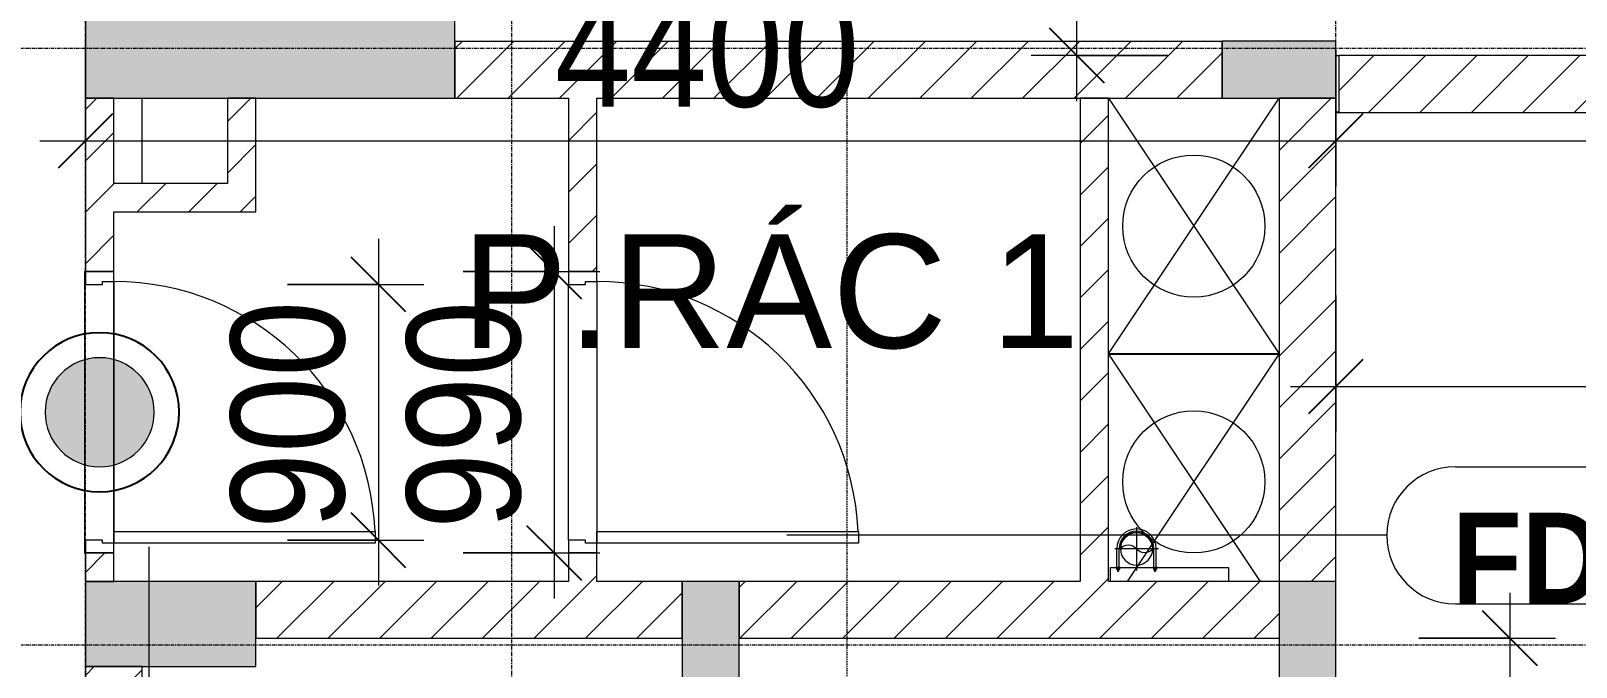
# Model space of a CAD drawing. Header units: millimetres. Extents: x 962 to 239635, y -15958 to 82755.
# Drawn here: x 106012 to 111449, y 51360 to 53599 of the extents above; entities that cross this region are included whole.
import ezdxf

# ---------------------------------------------------------------- set-up
doc = ezdxf.new("R2010")
doc.units = ezdxf.units.MM
for name, pattern in [('Dash Dot 3_16_', [7.9375, 4.7625, -1.5875, 0, -1.5875]), ('Grid Line', [22.225, 12.7, -3.175, 3.175, -3.175]), ('IMPORT-CENTER _2_', [40.64, 25.4, -5.08, 5.08, -5.08])]:
    doc.linetypes.add(name, pattern=pattern)
for name, color, linetype, lineweight in [('0-1', 7, 'Continuous', 5), ('0-2', 250, 'Continuous', 9), ('A-ANNO-DIMS', 211, 'Continuous', 9), ('A-ANNO-DIMS-160', 211, 'Continuous', 9), ('A-ANNO-NOTE', 131, 'Continuous', 9), ('A-ANNO-NOTE-1', 131, 'Continuous', 25), ('A-AREA-IDEN', 2, 'Continuous', 9), ('A-DETL-GENF-2', 1, 'Continuous', 9), ('A-DOOR-4', 1, 'Continuous', 9), ('A-DOOR-FRAM-1', 1, 'Continuous', 9), ('A-DOOR-IDEN', 31, 'Continuous', 9), ('A-FLOR', 192, 'Continuous', 9), ('A-FLOR-1', 250, 'Continuous', 9), ('A-FLOR-2', 9, 'Continuous', 9), ('A-WALL', 113, 'Continuous', 9), ('A-WALL-3', 113, 'Continuous', 18), ('A-WALL-PATT-2', 111, 'Continuous', 9), ('G-ANNO-SYMB-1', 111, 'Dash Dot 3_16_', 18), ('G-IMPT', 8, 'Continuous', 9), ('G-IMPT-2', 8, 'IMPORT-CENTER _2_', 9), ('M-EQPM', 50, 'Continuous', 9), ('S-COLS-1', 52, 'Continuous', 5), ('S-COLS-2', 7, 'Continuous', 18), ('S-GRID-1', 1, 'Grid Line', 9)]:
    doc.layers.add(name, color=color, linetype=linetype, lineweight=lineweight)
doc.styles.add('Arial_11', font='arial_0.ttf', dxfattribs={"height": 400})
doc.styles.add('Arial_B_6', font='arialbd_0.ttf', dxfattribs={"width": 0.9, "height": 320})
doc.styles.add('UTM Avo', font='UTM Avo.ttf', dxfattribs={"width": 0.9, "height": 400})
doc.dimstyles.new('1_Dim_chi_tiet_2_5', dxfattribs={"dimscale": 304.8, "dimtxt": 399.720379, "dimasz": 0.629921, "dimexe": 0.524934, "dimexo": 0.0625, "dimgap": 0.052493, "dimtad": 1, "dimdec": 0, "dimrnd": 5, "dimzin": 0, "dimdsep": 46, "dimtxsty": 'UTM Avo', "dimblk1": 'OBLIQUE', "dimblk2": 'OBLIQUE', "dimsah": 1, "dimcen": 0.09, "dimdle": 0.524934, "dimazin": 0, "dimtfac": 1, "dimtdec": 4, "dimtix": 1, "dimtmove": 0, "dimatfit": 3, "dimfxl": 1.049869, "dimfxlon": 1, "dimtvp": 1, "dimtolj": 1, "dimtzin": 0, "dimarcsym": 2})
doc.dimstyles.new('1_Dim_chi_tiet_2_5_1', dxfattribs={"dimscale": 304.8, "dimtxt": 399.720379, "dimasz": 0.629921, "dimexe": 0.524934, "dimexo": 0.0625, "dimgap": 0.052493, "dimtad": 1, "dimdec": 0, "dimrnd": 5, "dimzin": 0, "dimdsep": 46, "dimtxsty": 'UTM Avo', "dimblk1": 'OBLIQUE', "dimblk2": 'OBLIQUE', "dimsah": 1, "dimcen": 0.09, "dimdle": 0.524934, "dimazin": 0, "dimtfac": 1, "dimtdec": 4, "dimtix": 1, "dimtmove": 0, "dimatfit": 3, "dimfxl": 1.049869, "dimfxlon": 1, "dimtvp": 1, "dimtolj": 1, "dimtzin": 0, "dimarcsym": 2})
pattern_1 = [(45, (61750.9, 0), (-90.50967, 90.50967), [])]

# ---------------------------------------------------------------- blocks, each defined once
blk = doc.blocks.new('NCV_TKTC_KET CAU_rvt-1-TKCS_MB TẦNG 2')
at = {"layer": 'S-COLS-1'}
for points in [[(45752.6, 53361.9), (45752.6, 53711.9), (44452.6, 53711.9), (44452.6, 53361.9), (44829.7, 53361.9)], [(48852.6, 53362.3), (48852.6, 53562.3), (48452.6, 53562.3), (48452.6, 53362.3)], [(45052.6, 51361.9), (45052.6, 51661.9), (44452.6, 51661.9), (44452.6, 51361.9), (44829.7, 51361.9)], [(46752.6, 51261.9), (46752.6, 51661.9), (46552.6, 51661.9), (46552.6, 51261.9)], [(48852.6, 51261.9), (48852.6, 51661.9), (48652.6, 51661.9), (48652.6, 51261.9)]]:
    blk.add_hatch(color=256, dxfattribs=at).paths.add_polyline_path(points)
at = {"layer": 'A-FLOR-1'}
for p, q in [((44652.6, 53061.9), (44652.6, 53361.9)), ((48852.6, 53311.9), (48862.6, 53311.9))]:
    blk.add_line(p, q, dxfattribs=at)
at = {"layer": 'S-COLS-2'}
for p, q in [((44452.6, 53711.9), (44452.6, 53361.9)), ((45752.6, 53361.9), (45752.6, 53711.9)), ((48452.6, 53562.3), (48452.6, 53362.3)), ((48852.6, 53562.3), (48452.6, 53562.3)), ((48852.6, 53362.3), (48852.6, 53562.3)), ((44452.6, 53361.9), (45752.6, 53361.9)), ((48452.6, 53362.3), (48852.6, 53362.3)), ((44452.6, 51661.9), (44452.6, 51361.9)), ((45052.6, 51661.9), (44452.6, 51661.9)), ((45052.6, 51361.9), (45052.6, 51661.9)), ((46752.6, 51661.9), (46552.6, 51661.9)), ((46552.6, 51661.9), (46552.6, 51261.9)), ((46752.6, 51261.9), (46752.6, 51661.9)), ((48852.6, 51661.9), (48652.6, 51661.9)), ((48652.6, 51661.9), (48652.6, 51261.9)), ((48852.6, 51261.9), (48852.6, 51661.9)), ((44452.6, 51361.9), (45052.6, 51361.9))]:
    blk.add_line(p, q, dxfattribs=at)
blk = doc.blocks.new('NCV_TKTC_TANG 2_rvt-1-TKCS_MB TẦNG 2')
at = {"layer": 'A-FLOR-2'}
blk.add_line((48852.6, 53511.9), (48862.6, 53511.9), dxfattribs=at)
blk = doc.blocks.new('FD_02 - FD_03 - FD_03-KY THUAT-900x2200mm-801878-TKCS_MB TẦNG 2')
at = {"layer": 'A-DETL-GENF-2'}
for p, q in [((420, 50), (420, 970)), ((420, 970), (460, 970)), ((460, 970), (460, 50)), ((460, 50), (420, 50))]:
    blk.add_line(p, q, dxfattribs=at)
blk.add_arc((460, 50), 920, 92.4919, 180, dxfattribs=at)
at = {"layer": 'A-DOOR-FRAM-1'}
for p, q in [((-460, 50), (-495, 50)), ((-495, 50), (-495, -50)), ((-460, 10), (-460, 50)), ((-450, 10), (-460, 10)), ((-450, -50), (-450, 10)), ((460, 10), (450, 10)), ((450, 10), (450, -50)), ((495, 50), (460, 50)), ((460, 50), (460, 10)), ((495, -50), (495, 50)), ((-495, -50), (-450, -50)), ((450, -50), (495, -50))]:
    blk.add_line(p, q, dxfattribs=at)
blk = doc.blocks.new('TKTC_XREF_251221_MB TANG 2-7 - TKTC_XREF_260130_MB TANG 2-5_dwg_CUM U_DN100-4746796-TKCS_MB TẦNG 2')
at = {"layer": 'G-IMPT'}
blk.add_hatch(color=256, dxfattribs=at).paths.add_polyline_path([(0, 61), (0, 57), (14.8, 55.1), (28.5, 49.4), (40.3, 40.3), (49.4, 28.5), (55.1, 14.8), (57, 0), (55.1, -14.8), (49.4, -28.5), (40.3, -40.3), (28.5, -49.4), (14.8, -55.1), (0, -57), (0, -61), (15.8, -58.9), (30.5, -52.8), (43.1, -43.1), (52.8, -30.5), (58.9, -15.8), (61, 0), (58.9, 15.8), (52.8, 30.5), (43.1, 43.1), (30.5, 52.8), (15.8, 58.9)])
for p, q in [((-79.1, 66.6), (-79.1, 63.4)), ((-76.6, 66.6), (-76.6, 63.4)), ((-74.6, 66.6), (-74.6, 63.4)), ((-72.7, 69.3), (-72.7, 60.7)), ((-66.9, 67.9), (-71.7, 67.9)), ((-66.9, 62.1), (-71.7, 62.1)), ((-65, 69), (0, 69)), ((-79.1, -63.4), (-79.1, -66.6)), ((-76.6, -63.4), (-76.6, -66.6)), ((-74.6, -63.4), (-74.6, -66.6)), ((-72.7, -60.7), (-72.7, -69.3)), ((-66.9, -62.1), (-71.7, -62.1)), ((-66.9, -67.9), (-71.7, -67.9)), ((-65, -69), (0, -69))]:
    blk.add_line(p, q, dxfattribs=at)
at = {"layer": 'G-IMPT', "flags": 128}
for points in [[(-72.7, 67.6), (-78.1, 67.6), (-78.1, 62.4), (-72.7, 62.4)], [(-71.7, 59.2), (-66.9, 59.2), (-66.9, 70.8), (-71.7, 70.8)], [(-66.9, 70.8), (-66.9, 72.7), (-65, 72.7), (-65, 57.3), (-66.9, 57.3), (-66.9, 59.2)], [(-65, 61), (0, 61), (0, 57)], [(-72.7, -62.4), (-78.1, -62.4), (-78.1, -67.6), (-72.7, -67.6)], [(-71.7, -70.8), (-66.9, -70.8), (-66.9, -59.2), (-71.7, -59.2)], [(-66.9, -59.2), (-66.9, -57.3), (-65, -57.3), (-65, -72.7), (-66.9, -72.7), (-66.9, -70.8)], [(-65, -61), (0, -61), (0, -57)]]:
    blk.add_lwpolyline(points, dxfattribs=at)
at = {"layer": 'G-IMPT'}
for centre, radius, start, end in [((-78.1, 66.6), 0.96, 90, 180), ((-78.1, 63.4), 0.96, 180, 270), ((-71.1, 69.3), 1.56, 112.6199, 247.3801), ((-67.9, 65), 4.8, 143.1301, 216.8699), ((-71.1, 60.7), 1.56, 112.6199, 247.3801), ((0, 0), 69, 270, 90), ((0, 0), 61, 270, 90), ((0, 0), 57, 270, 90), ((-78.1, -63.4), 0.96, 90, 180), ((-78.1, -66.6), 0.96, 180, 270), ((-71.1, -60.7), 1.56, 112.6199, 247.3801), ((-67.9, -65), 4.8, 143.1301, 216.8699), ((-71.1, -69.3), 1.56, 112.6199, 247.3801)]:
    blk.add_arc(centre, radius, start, end, dxfattribs=at)
blk = doc.blocks.new('TKTC_XREF_251221_MB TANG 2-7 - TKTC_XREF_260130_MB TANG 2-5_dwg_$cc-4746800-TKCS_MB TẦNG 2')
at = {"layer": 'G-IMPT-2'}
for p, q in [((0, -0.673), (0, 0.673)), ((-0.673, 0), (0.673, 0))]:
    blk.add_line(p, q, dxfattribs=at)
at = {"layer": 'M-EQPM'}
blk.add_circle((0, 0), 0.5, dxfattribs=at)
for centre, radius, start, end in [((0, 0), 0.5, 90, 270), ((0.188, 0.25), 0.313, 126.8699, 233.1301), ((-0.188, -0.25), 0.313, 306.8699, 53.1301)]:
    blk.add_arc(centre, radius, start, end, dxfattribs=at)
blk = doc.blocks.new('TKTC_XREF_251221_MB TANG 2-7 - TKTC_XREF_251221_MB TANG 2-7-2039446-TKCS_MB TẦNG 2')
at = {"layer": 'M-EQPM'}
for p, q in [((15200.1, 36076.6), (15210.1, 36076.6)), ((14407.5, 34474.2), (14822.7, 34474.2)), ((14407.5, 34425), (14407.5, 34474.2)), ((14822.7, 34474.2), (14822.7, 34425))]:
    blk.add_line(p, q, dxfattribs=at)
at = {"extrusion": (0, 0, -1), "xscale": 114.0000000000649, "yscale": 114.0000000000649, "zscale": -114.0000000000649, "rotation": 269.9277821117897}
blk.add_blockref('TKTC_XREF_251221_MB TANG 2-7 - TKTC_XREF_260130_MB TANG 2-5_dwg_$cc-4746800-TKCS_MB TẦNG 2', (-14498.6, 34539.6), dxfattribs=at)
at = {"rotation": 90.072217886616}
blk.add_blockref('TKTC_XREF_251221_MB TANG 2-7 - TKTC_XREF_260130_MB TANG 2-5_dwg_CUM U_DN100-4746796-TKCS_MB TẦNG 2', (14498.6, 34540.5), dxfattribs=at)
blk = doc.blocks.new('DIMBLOCK69-TKCS_MB TẦNG 2')
at = {"layer": 'A-ANNO-DIMS-160'}
for p, q in [((106203.5, 53532.3), (106203.5, 53052.3)), ((106203.5, 53212.3), (106203.5, 53532.3)), ((110603.5, 53532.3), (110603.5, 53052.3)), ((110603.5, 53212.3), (110603.5, 53532.3)), ((106043.5, 53212.3), (110603.5, 53212.3))]:
    blk.add_line(p, q, dxfattribs=at)
at = {"layer": 'A-ANNO-DIMS-160', "lineweight": 25}
for p, q in [((106203.5, 53212.3), (106299.5, 53308.3)), ((110603.5, 53212.3), (110699.5, 53308.3)), ((106203.5, 53212.3), (106107.5, 53116.3)), ((110603.5, 53212.3), (110507.5, 53116.3))]:
    blk.add_line(p, q, dxfattribs=at)
at = {"layer": 'A-ANNO-DIMS-160', "color": 0, "insert": (107855.7, 53731.9), "char_height": 400, "width": 1314.636, "attachment_point": 1, "line_spacing_factor": 1.110334, "style": 'UTM Avo'}
blk.add_mtext('4400', dxfattribs=at)
blk = doc.blocks.new('_Oblique')
at = {"color": 0, "linetype": 'ByBlock', "lineweight": -2}
blk.add_line((-0.5, -0.5), (0.5, 0.5), dxfattribs=at)
blk = doc.blocks.new('DIMBLOCK70-TKCS_MB TẦNG 2')
at = {"layer": 'A-ANNO-DIMS-160'}
for p, q in [((110603.5, 53532.3), (110603.5, 53052.3)), ((110603.5, 53212.3), (110603.5, 53532.3)), ((114503.5, 53532.3), (114503.5, 53052.3)), ((114503.5, 53212.3), (114503.5, 53532.3)), ((110603.5, 53212.3), (114503.5, 53212.3))]:
    blk.add_line(p, q, dxfattribs=at)
at = {"layer": 'A-ANNO-DIMS-160', "lineweight": 25}
for p, q in [((110603.5, 53212.3), (110699.5, 53308.3)), ((114503.5, 53212.3), (114599.5, 53308.3)), ((110603.5, 53212.3), (110507.5, 53116.3)), ((114503.5, 53212.3), (114407.5, 53116.3))]:
    blk.add_line(p, q, dxfattribs=at)
at = {"layer": 'A-ANNO-DIMS-160', "color": 0, "insert": (112005.7, 53731.9), "char_height": 400, "width": 1314.636, "attachment_point": 1, "line_spacing_factor": 1.110334, "style": 'UTM Avo'}
blk.add_mtext('3900', dxfattribs=at)
blk = doc.blocks.new('HDNDCT_GHI CHÚ CỬA CHỐNG CHÁY EI60 - HDNDCT_GHI CHÚ CỬA CHỐNG CHÁY EI60-1614697-TKCS_MB TẦNG 2')
at = {"layer": 'A-ANNO-NOTE'}
h = blk.add_hatch(color=256, dxfattribs=at)
edge = h.paths.add_edge_path()
edge.add_arc((0, 0), 1.2, 0, 180)
edge.add_arc((0, 0), 1.2, 180, 360)
for radius, start, end in [(1.75, 360, 180), (1.2, 360, 180), (1.2, 180, 360)]:
    blk.add_arc((0, 0), radius, start, end, dxfattribs=at)
at = {"layer": 'A-ANNO-NOTE-1'}
for start, end in [(360, 180), (180, 360)]:
    blk.add_arc((0, 0), 1.75, start, end, dxfattribs=at)
blk = doc.blocks.new('DIMBLOCK81-TKCS_MB TẦNG 2')
at = {"layer": 'A-ANNO-DIMS-160'}
for p, q in [((111215.7, 51621.9), (111215.7, 49201.9)), ((110895.7, 51461.9), (111375.7, 51461.9)), ((111215.7, 51461.9), (110895.7, 51461.9)), ((110895.7, 49361.9), (111375.7, 49361.9)), ((111215.7, 49361.9), (110895.7, 49361.9))]:
    blk.add_line(p, q, dxfattribs=at)
at = {"layer": 'A-ANNO-DIMS-160', "lineweight": 25}
for p, q in [((111215.7, 51461.9), (111119.7, 51557.9)), ((111215.7, 51461.9), (111311.7, 51365.9)), ((111215.7, 49361.9), (111119.7, 49457.9)), ((111215.7, 49361.9), (111311.7, 49265.9))]:
    blk.add_line(p, q, dxfattribs=at)
at = {"layer": 'A-ANNO-DIMS-160', "color": 0, "insert": (110696.1, 49864.2), "char_height": 400, "width": 1314.636, "attachment_point": 1, "rotation": 90, "line_spacing_factor": 1.110334, "style": 'UTM Avo'}
blk.add_mtext('2100', dxfattribs=at)
blk = doc.blocks.new('DIMBLOCK85-TKCS_MB TẦNG 2')
at = {"layer": 'A-ANNO-DIMS-160'}
for p, q in [((107853, 52911.9), (107853, 51601.9)), ((107533, 52751.9), (108013, 52751.9)), ((107853, 52751.9), (107533, 52751.9)), ((107533, 51761.9), (108013, 51761.9)), ((107853, 51761.9), (107533, 51761.9))]:
    blk.add_line(p, q, dxfattribs=at)
at = {"layer": 'A-ANNO-DIMS-160', "lineweight": 25}
for p, q in [((107853, 52751.9), (107757, 52847.9)), ((107853, 52751.9), (107949, 52655.9)), ((107853, 51761.9), (107757, 51857.9)), ((107853, 51761.9), (107949, 51665.9))]:
    blk.add_line(p, q, dxfattribs=at)
at = {"layer": 'A-ANNO-DIMS-160', "color": 0, "insert": (107333.4, 51846.1), "char_height": 400, "width": 985.977, "attachment_point": 1, "rotation": 90, "line_spacing_factor": 1.110334, "style": 'UTM Avo'}
blk.add_mtext('990', dxfattribs=at)
blk = doc.blocks.new('DIMBLOCK135-TKCS_MB TẦNG 2')
at = {"layer": 'A-ANNO-DIMS-160'}
for p, q in [((107234.2, 52866.9), (107234.2, 51646.9)), ((106914.2, 52706.9), (107394.2, 52706.9)), ((107234.2, 52706.9), (106914.2, 52706.9)), ((106914.2, 51806.9), (107394.2, 51806.9)), ((107234.2, 51806.9), (106914.2, 51806.9))]:
    blk.add_line(p, q, dxfattribs=at)
at = {"layer": 'A-ANNO-DIMS-160', "lineweight": 25}
for p, q in [((107234.2, 52706.9), (107138.2, 52802.9)), ((107234.2, 52706.9), (107330.2, 52610.9)), ((107234.2, 51806.9), (107138.2, 51902.9)), ((107234.2, 51806.9), (107330.2, 51710.9))]:
    blk.add_line(p, q, dxfattribs=at)
at = {"layer": 'A-ANNO-DIMS-160', "color": 0, "insert": (106714.5, 51846.1), "char_height": 400, "width": 985.977, "attachment_point": 1, "rotation": 90, "line_spacing_factor": 1.110334, "style": 'UTM Avo'}
blk.add_mtext('900', dxfattribs=at)
blk = doc.blocks.new('STN_Door Tag - STN_Door Tag-1788670-TKCS_MB TẦNG 2')
at = {"layer": 'A-DOOR-IDEN'}
for p, q in [((-3.37, 1.495), (3.431, 1.495)), ((-3.37, -1.524), (3.431, -1.524))]:
    blk.add_line(p, q, dxfattribs=at)
for centre, start, end in [((-3.37, -0.015), 90, 270), ((3.431, -0.015), 270, 90)]:
    blk.add_arc(centre, 1.509, start, end, dxfattribs=at)
blk = doc.blocks.new('DIMBLOCK265-TKCS_MB TẦNG 2')
at = {"layer": 'A-ANNO-DIMS-160'}
for p, q in [((109691.6, 53351.9), (109691.6, 61796.9)), ((109371.6, 61636.9), (109851.6, 61636.9)), ((109691.6, 61636.9), (109371.6, 61636.9)), ((110011.6, 53511.9), (109531.6, 53511.9)), ((109691.6, 53511.9), (110011.6, 53511.9))]:
    blk.add_line(p, q, dxfattribs=at)
at = {"layer": 'A-ANNO-DIMS-160', "lineweight": 25}
for p, q in [((109691.6, 61636.9), (109595.6, 61732.9)), ((109691.6, 61636.9), (109787.6, 61540.9)), ((109691.6, 53511.9), (109595.6, 53607.9)), ((109691.6, 53511.9), (109787.6, 53415.9))]:
    blk.add_line(p, q, dxfattribs=at)
at = {"layer": 'A-ANNO-DIMS-160', "color": 0, "insert": (109172, 57026.7), "char_height": 400, "width": 1314.636, "attachment_point": 1, "rotation": 90, "line_spacing_factor": 1.110334, "style": 'UTM Avo'}
blk.add_mtext('8125', dxfattribs=at)
blk = doc.blocks.new('DIMBLOCK326-TKCS_MB TẦNG 2')
at = {"layer": 'A-ANNO-DIMS-160'}
for p, q in [((110603.5, 52667.5), (110603.5, 52187.5)), ((110603.5, 52347.5), (110603.5, 52667.5)), ((116403.5, 52667.5), (116403.5, 52187.5)), ((116403.5, 52347.5), (116403.5, 52667.5)), ((110443.5, 52347.5), (116563.5, 52347.5))]:
    blk.add_line(p, q, dxfattribs=at)
at = {"layer": 'A-ANNO-DIMS-160', "lineweight": 25}
for p, q in [((110603.5, 52347.5), (110699.5, 52443.5)), ((116403.5, 52347.5), (116499.5, 52443.5)), ((110603.5, 52347.5), (110507.5, 52251.5)), ((116403.5, 52347.5), (116307.5, 52251.5))]:
    blk.add_line(p, q, dxfattribs=at)
at = {"layer": 'A-ANNO-DIMS-160', "color": 0, "insert": (112955.7, 52867.1), "char_height": 400, "width": 1314.636, "attachment_point": 1, "line_spacing_factor": 1.110334, "style": 'UTM Avo'}
blk.add_mtext('5800', dxfattribs=at)

msp = doc.modelspace()

# ---------------------------------------------------------------- hatches: boundary and pattern name
at = {"layer": 'A-WALL-PATT-2'}
h = msp.add_hatch(dxfattribs=at)
h.set_pattern_fill('FP_1', color=256, style=0, pattern_type=2)
h.set_pattern_definition(pattern_1)
h.paths.add_polyline_path([(110203.5, 53361.9), (110203.5, 53561.9), (107503.5, 53561.9), (107503.5, 53361.9), (109804.8, 53361.9)])
h = msp.add_hatch(dxfattribs=at)
h.set_pattern_fill('FP_1', color=256, style=0, pattern_type=2)
h.set_pattern_definition(pattern_1)
h.paths.add_polyline_path([(114503.5, 53311.9), (114503.5, 53511.9), (110613.5, 53511.9), (110613.5, 53311.9), (113028.9, 53311.9)])
h = msp.add_hatch(dxfattribs=at)
h.set_pattern_fill('FP_1', color=256, style=0, pattern_type=2)
h.set_pattern_definition(pattern_1)
h.paths.add_polyline_path([(106203.5, 51661.9), (106303.5, 51661.9), (106303.5, 51761.9), (106203.5, 51761.9)])
h.paths.add_polyline_path([(106203.5, 52751.9), (106303.5, 52751.9), (106303.5, 53362.4), (106203.5, 53362.4), (106203.5, 53246.1)])
h = msp.add_hatch(dxfattribs=at)
h.set_pattern_fill('FP_1', color=256, style=0, pattern_type=2)
h.set_pattern_definition(pattern_1)
h.paths.add_polyline_path([(106803.5, 52961.9), (106803.5, 53361.9), (106703.5, 53361.9), (106703.5, 52961.9)])
h = msp.add_hatch(dxfattribs=at)
h.set_pattern_fill('FP_1', color=256, style=0, pattern_type=2)
h.set_pattern_definition(pattern_1)
h.paths.add_polyline_path([(107903.4, 51661.9), (108003.4, 51661.9), (108003.4, 51761.9), (107903.4, 51761.9)])
h.paths.add_polyline_path([(108003.4, 52751.9), (108003.4, 53361.9), (107903.4, 53361.9), (107903.4, 52751.9)])
h = msp.add_hatch(dxfattribs=at)
h.set_pattern_fill('FP_1', color=256, style=0, pattern_type=2)
h.set_pattern_definition(pattern_1)
h.paths.add_polyline_path([(109803.4, 51661.9), (109803.4, 53361.9), (109703.4, 53361.9), (109703.4, 51661.9)])
h = msp.add_hatch(dxfattribs=at)
h.set_pattern_fill('FP_1', color=256, style=0, pattern_type=2)
h.set_pattern_definition(pattern_1)
h.paths.add_polyline_path([(110603.5, 51661.9), (110603.5, 53361.9), (110403.5, 53361.9), (110403.5, 51661.9)])
h = msp.add_hatch(dxfattribs=at)
h.set_pattern_fill('FP_1', color=256, style=0, pattern_type=2)
h.set_pattern_definition(pattern_1)
h.paths.add_polyline_path([(106703.5, 52961.9), (106703.5, 53061.9), (106303.5, 53061.9), (106303.5, 52961.9), (106580.6, 52961.9)])
h = msp.add_hatch(dxfattribs=at)
h.set_pattern_fill('FP_1', color=256, style=0, pattern_type=2)
h.set_pattern_definition(pattern_1)
h.paths.add_polyline_path([(106803.5, 51461.9), (108303.5, 51461.9), (108303.5, 51661.9), (106803.5, 51661.9)])
h = msp.add_hatch(dxfattribs=at)
h.set_pattern_fill('FP_1', color=256, style=0, pattern_type=2)
h.set_pattern_definition(pattern_1)
h.paths.add_polyline_path([(110403.5, 51461.9), (110403.5, 51661.9), (108503.5, 51661.9), (108503.5, 51461.9), (109804.8, 51461.9)])
h = msp.add_hatch(dxfattribs=at)
h.set_pattern_fill('FP_1', color=256, style=0, pattern_type=2)
h.set_pattern_definition(pattern_1)
h.paths.add_polyline_path([(106403.5, 49561.9), (106403.5, 51361.9), (106203.5, 51361.9), (106203.5, 49561.9)])

# ---------------------------------------------------------------- linework, layer by layer
at = {"layer": '0-2'}
for p, q in [((109803.5, 52462.3), (110403.4, 53361.9)), ((109803.5, 53361.9), (110403.4, 52462.3)), ((109803.5, 52462.3), (109803.5, 53361.9)), ((110203.5, 53361.9), (110403.4, 53361.9)), ((110403.4, 53361.9), (110403.4, 52462.3)), ((110403.4, 52462.3), (109803.5, 52462.3)), ((109803.5, 52461.9), (110336.9, 51661.9)), ((109803.5, 51661.9), (109803.5, 52461.9)), ((109803.5, 52461.9), (110403.4, 52461.9)), ((109869.9, 51661.9), (110403.4, 52461.9)), ((110403.4, 52461.9), (110403.4, 51661.9))]:
    msp.add_line(p, q, dxfattribs=at)
for centre in [(110103.4, 52911.9), (110103.4, 52011.9)]:
    msp.add_circle(centre, 250, dxfattribs=at)
at = {"layer": 'A-DOOR-IDEN'}
for p, q in [((108671.8, 51825.6), (109705.3, 51825.6)), ((109705.3, 51825.6), (110782.4, 51825.6)), ((106426.5, 51783), (106426.5, 51118.9))]:
    msp.add_line(p, q, dxfattribs=at)
at = {"layer": 'A-FLOR'}
for p, q in [((106403.5, 53061.9), (106403.5, 53361.9)), ((109803.5, 52462.3), (109803.5, 53361.9)), ((110203.5, 53361.9), (110403.5, 53361.9)), ((110403.5, 53361.9), (110403.5, 53362.4)), ((106203.5, 52751.9), (106200.5, 52751.9)), ((106200.5, 52751.9), (106200.5, 51761.9)), ((106303.5, 52716.9), (106303.5, 51796.9)), ((106303.5, 51796.9), (106303.5, 52716.9)), ((110403.5, 52462.3), (109803.5, 52462.3)), ((109803.5, 51661.9), (109803.5, 52461.9)), ((109803.5, 52461.9), (110403.5, 52461.9)), ((106200.5, 51761.9), (106203.5, 51761.9)), ((108303.5, 51461.9), (108303.5, 51437.4))]:
    msp.add_line(p, q, dxfattribs=at)
at = {"layer": 'A-WALL'}
for p, q in [((107903.4, 51806.9), (107903.4, 52706.9)), ((108003.4, 52716.9), (108003.4, 51796.9))]:
    msp.add_line(p, q, dxfattribs=at)
at = {"layer": 'A-WALL-3'}
for p, q in [((110203.5, 53561.9), (107503.5, 53561.9)), ((107503.5, 53561.9), (107503.5, 53361.9)), ((110203.5, 53361.9), (110203.5, 53561.9)), ((114503.5, 53511.9), (110613.5, 53511.9)), ((110613.5, 53511.9), (110613.5, 53311.9)), ((106203.5, 53362.4), (106203.5, 52751.9)), ((106303.5, 53362.4), (106203.5, 53362.4)), ((106303.5, 53061.9), (106303.5, 53362.4)), ((106703.5, 53361.9), (106703.5, 53061.9)), ((106803.5, 53361.9), (106703.5, 53361.9)), ((106803.5, 52961.9), (106803.5, 53361.9)), ((107503.5, 53361.9), (107903.4, 53361.9)), ((107903.4, 53361.9), (107903.4, 52751.9)), ((108003.4, 53361.9), (110203.5, 53361.9)), ((108003.4, 52751.9), (108003.4, 53361.9)), ((109803.4, 53361.9), (109703.4, 53361.9)), ((109703.4, 53361.9), (109703.4, 51661.9)), ((109803.4, 51661.9), (109803.4, 53361.9)), ((110603.5, 53361.9), (110403.5, 53361.9)), ((110403.5, 53361.9), (110403.5, 51461.9)), ((110603.5, 51661.9), (110603.5, 53361.9)), ((110613.5, 53311.9), (114503.5, 53311.9)), ((106703.5, 53061.9), (106303.5, 53061.9)), ((106303.5, 52751.9), (106303.5, 52961.9)), ((106303.5, 52961.9), (106803.5, 52961.9)), ((106203.5, 52751.9), (106303.5, 52751.9)), ((107903.4, 52751.9), (108003.4, 52751.9)), ((106203.5, 51761.9), (106203.5, 51661.9)), ((106303.5, 51761.9), (106203.5, 51761.9)), ((106303.5, 51661.9), (106303.5, 51761.9)), ((107903.4, 51761.9), (107903.4, 51661.9)), ((108003.4, 51761.9), (107903.4, 51761.9)), ((108003.4, 51661.9), (108003.4, 51761.9)), ((106203.5, 51661.9), (106303.5, 51661.9)), ((107903.4, 51661.9), (106803.5, 51661.9)), ((106803.5, 51661.9), (106803.5, 51461.9)), ((108303.5, 51661.9), (108003.4, 51661.9)), ((108303.5, 51461.9), (108303.5, 51661.9)), ((109703.4, 51661.9), (108503.5, 51661.9)), ((108503.5, 51661.9), (108503.5, 51461.9)), ((110603.5, 51661.9), (109803.4, 51661.9)), ((106803.5, 51461.9), (108303.5, 51461.9)), ((108503.5, 51461.9), (110403.5, 51461.9)), ((106403.5, 51361.9), (106203.5, 51361.9)), ((106203.5, 51361.9), (106203.5, 49561.9)), ((106403.5, 49561.9), (106403.5, 51361.9))]:
    msp.add_line(p, q, dxfattribs=at)
at = {"layer": 'G-ANNO-SYMB-1'}
msp.add_line((108882.2, 82373.8), (108882.2, 13320.5), dxfattribs=at)
at = {"layer": 'S-GRID-1'}
for p, q in [((106203.5, 19351.6), (106203.5, 76542.3)), ((107703.5, 19351.6), (107703.5, 76542.3)), ((110603.5, 19351.6), (110603.5, 76542.3)), ((189415.6, 53536.9), (96253.4, 53536.9)), ((189415.6, 51436.9), (96253.4, 51436.9))]:
    msp.add_line(p, q, dxfattribs=at)

# ---------------------------------------------------------------- block references
at = {"layer": '0-1'}
for name in ['NCV_TKTC_KET CAU_rvt-1-TKCS_MB TẦNG 2', 'NCV_TKTC_TANG 2_rvt-1-TKCS_MB TẦNG 2']:
    msp.add_blockref(name, (61750.9, 0), dxfattribs=at)
at = {"layer": 'A-ANNO-NOTE', "xscale": 160, "yscale": 160, "zscale": 160}
msp.add_blockref('HDNDCT_GHI CHÚ CỬA CHỐNG CHÁY EI60 - HDNDCT_GHI CHÚ CỬA CHỐNG CHÁY EI60-1614697-TKCS_MB TẦNG 2', (106253.5, 52256.9), dxfattribs=at)
at = {"layer": 'A-DOOR-4', "rotation": 270}
for p in [(106253.5, 52256.9), (107953.4, 52256.9)]:
    msp.add_blockref('FD_02 - FD_03 - FD_03-KY THUAT-900x2200mm-801878-TKCS_MB TẦNG 2', p, dxfattribs=at)
at = {"layer": 'A-DOOR-IDEN', "xscale": 159.9999999999999, "yscale": 159.9999999999999, "zscale": 159.9999999999999}
msp.add_blockref('STN_Door Tag - STN_Door Tag-1788670-TKCS_MB TẦNG 2', (111563, 51826.3), dxfattribs=at)
at = {"layer": 'M-EQPM'}
msp.add_blockref('TKTC_XREF_251221_MB TANG 2-7 - TKTC_XREF_251221_MB TANG 2-7-2039446-TKCS_MB TẦNG 2', (95403.5, 17236.9), dxfattribs=at)

# ---------------------------------------------------------------- texts
at = {"layer": 'A-AREA-IDEN', "insert": (108614.1, 52477.4), "char_height": 400, "width": 2180.8, "attachment_point": 8, "line_spacing_factor": 0.936439, "style": 'Arial_11'}
msp.add_mtext('\\pt8,16,24,32,40,48,56,64,72,80,88,96,104,112,120,128,136,144,152,160,168,176,184,192,200,208,216,224,232,240,248,256;P.RÁC 1', dxfattribs=at)
at = {"layer": 'A-DOOR-IDEN', "insert": (111559.8, 51740.9), "char_height": 320, "width": 1124.64, "attachment_point": 5, "line_spacing_factor": 0.936439, "style": 'Arial_B_6'}
msp.add_mtext('\\pt7.2,14.4,21.6,28.8,36,43.2,50.4,57.6,64.8,72,79.2,86.4,93.6,100.8,108,115.2,122.4,129.6,136.8,144,151.2,158.4,165.6,172.8,180,187.2,194.4,201.6,208.8,216,223.2,230.4;FD.03', dxfattribs=at)

# ---------------------------------------------------------------- dimensions: what is measured, and where the dimension line sits
at = {"layer": 'A-ANNO-DIMS'}
for base, p1, p2, dimstyle, override, picture, middle in [((109691.6, 61636.9), (110011.6, 53511.9), (109371.6, 61636.9), '1_Dim_chi_tiet_2_5_1', {"dimpost": '<>', "dimfxl": 8150.167176}, 'DIMBLOCK265-TKCS_MB TẦNG 2', (109468.6, 57574.4)), ((107853, 51761.9), (107533, 52751.9), (107533, 51761.9), '1_Dim_chi_tiet_2_5', {"dimpost": '<>', "dimfxl": 990}, 'DIMBLOCK85-TKCS_MB TẦNG 2', (107630.1, 52256.9)), ((107234.2, 51806.9), (106914.2, 52706.9), (106914.2, 51806.9), '1_Dim_chi_tiet_2_5', {"dimpost": '<>', "dimfxl": 900}, 'DIMBLOCK135-TKCS_MB TẦNG 2', (107011.2, 52256.9)), ((111215.7, 49361.9), (110895.7, 51461.9), (110895.7, 49361.9), '1_Dim_chi_tiet_2_5', {"dimpost": '<>', "dimfxl": 2100}, 'DIMBLOCK81-TKCS_MB TẦNG 2', (110992.7, 50411.9))]:
    dim = msp.add_linear_dim(base=base, p1=p1, p2=p2, angle=90, dimstyle=dimstyle, override=override, dxfattribs=at)
    dim.commit()
    dim.dimension.update_dxf_attribs({"geometry": picture, "text_midpoint": middle})
for base, p1, p2, dimstyle, override, picture, middle in [((110603.5, 53212.3), (106203.5, 53532.3), (110603.5, 53532.3), '1_Dim_chi_tiet_2_5', {"dimpost": '<>', "dimfxl": 4400.000001}, 'DIMBLOCK69-TKCS_MB TẦNG 2', (108403.5, 53435.3)), ((114503.5, 53212.3), (110603.5, 53532.3), (114503.5, 53532.3), '1_Dim_chi_tiet_2_5', {"dimpost": '<>', "dimfxl": 3899.999999}, 'DIMBLOCK70-TKCS_MB TẦNG 2', (112553.5, 53435.3)), ((116403.5, 52347.5), (110603.5, 52667.5), (116403.5, 52667.5), '1_Dim_chi_tiet_2_5_1', {"dimpost": '<>', "dimfxl": 5799.999999}, 'DIMBLOCK326-TKCS_MB TẦNG 2', (113503.5, 52570.5))]:
    dim = msp.add_linear_dim(base=base, p1=p1, p2=p2, dimstyle=dimstyle, override=override, dxfattribs=at)
    dim.commit()
    dim.dimension.update_dxf_attribs({"geometry": picture, "text_midpoint": middle})

doc.saveas('drawing.dxf')
